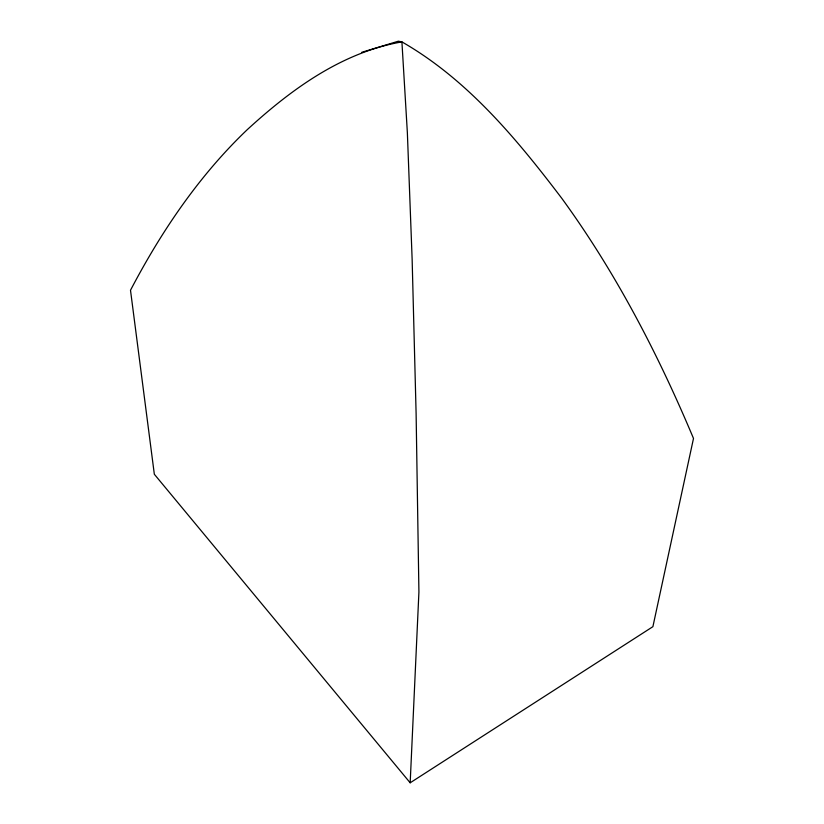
<?xml version="1.0" encoding="UTF-8"?>
<svg xmlns="http://www.w3.org/2000/svg" width="824" height="824" viewBox="0 0 824 824"><rect width="100%" height="100%" fill="white"/><g stroke="black" fill="none" stroke-linecap="round" stroke-linejoin="round"><path stroke-width="1.24" d="M410.177 782.8L154.335 474.253L130.501 290.244C161.35 231.389 199.027 175.646 247.293 129.625C291.233 89.332 341.909 52.324 401.916 41.89C467.548 79.547 516.658 138.865 561.793 198.337C615.713 272.404 658.098 354.104 693.499 438.44L652.896 626.673L410.177 782.8L418.922 592.003L416.11 413.545L412.134 259.272L407.365 132.715L401.916 41.89L398.342 41.2L361.746 52.303"/></g></svg>
